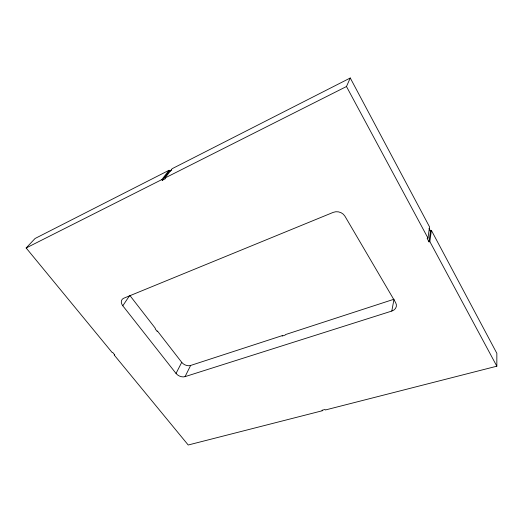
<?xml version="1.0" encoding="UTF-8"?>
<svg xmlns="http://www.w3.org/2000/svg" width="523" height="523" viewBox="0 0 523 523"><rect width="100%" height="100%" fill="white"/><g stroke="black" fill="none" stroke-linecap="round" stroke-linejoin="round"><path stroke-width="0.78" d="M169.975 171.609L169.053 170.269L35.074 238.488L26.15 247.974L112.177 352.554L112.661 352.378L114.674 354.829L114.191 355.006L188.215 445.001L322.331 410.751L321.991 410.267L325.038 409.489L325.371 409.98L496.837 366.198L496.85 353.326L431.37 230.336L429.841 230.898M496.837 366.198L429.841 241.574L431.37 230.336M429.841 241.574L429.017 241.868L430.507 231.074L429.05 228.342M429.017 241.868L427.154 238.403L427.977 238.109L429.553 226.923L350.266 77.999L172.145 168.694L164.961 178.016L165.431 178.696L162.293 180.278L161.823 179.592L169.053 170.269M391.799 311.061L394.009 299.234L285.381 334.609L285.218 335.06L282.185 336.047L282.348 335.596L190.607 365.466A6.734 4.681 26.3 0 1 181.729 362.334L157.377 330.948L157.135 331.373L155.161 328.836L155.416 328.411L129.776 295.364L122.8 305.778L176.029 373.435A6.858 4.694 26.2 0 0 185.064 376.638L391.799 311.061A8.263 6.492 10.3 0 0 395.604 302.582L344.958 216.228A8.662 7.433 16.4 0 0 333.282 212.351L123.768 298.221A7.283 5.145 32 0 0 122.8 305.778M164.961 178.016L346.481 86.524L350.266 77.999M185.064 376.638L190.607 365.466M176.029 373.435L181.729 362.334M162.293 180.278L169.23 171.309L171.707 170.047M26.15 247.974L161.823 179.592M346.481 86.524L427.977 238.109"/></g></svg>
